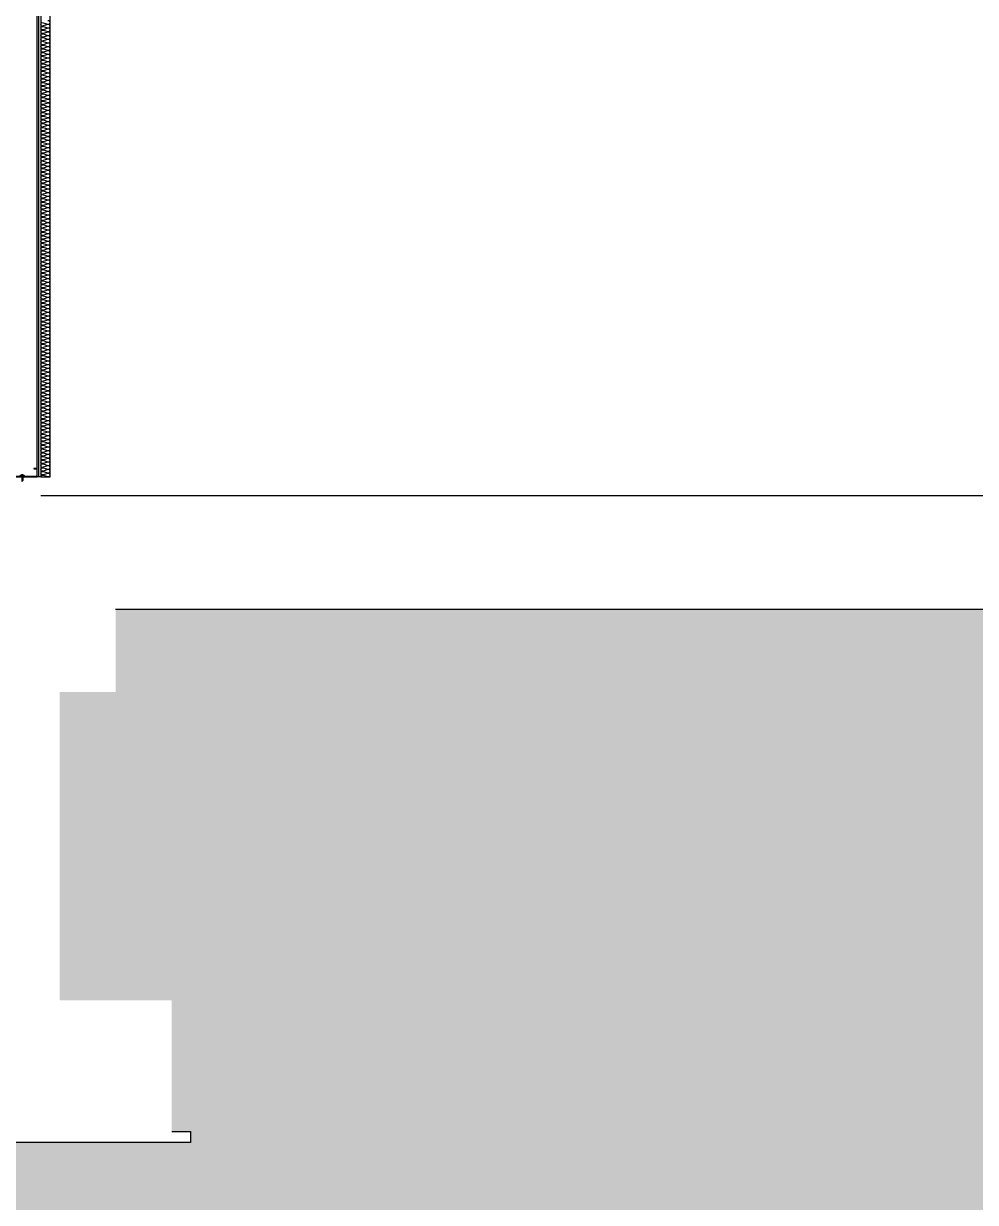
# Model space of a CAD drawing. Header units: millimetres. Extents: x 19868 to 801382, y -4805 to 85279.
# Drawn here: x 542646 to 547738, y 31149 to 37453 of the extents above; entities that cross this region are included whole.
import ezdxf

# ---------------------------------------------------------------- set-up
doc = ezdxf.new("R2010")
doc.units = ezdxf.units.MM
doc.header["$LTSCALE"] = 250
for name, color, linetype in [('8입면선', 8, 'Continuous'), ('A-FIN', 6, 'Continuous'), ('A-WALL-D', 7, 'Continuous'), ('A-버림CONC', 4, 'Continuous'), ('GAGAM-DT', 7, 'Continuous'), ('ISL', 251, 'Continuous'), ('입면', 7, 'Continuous'), ('지반', 254, 'Continuous')]:
    doc.layers.add(name, color=color, linetype=linetype)
doc.layers.add('CK', color=221, linetype='Continuous', plot=False)

# ---------------------------------------------------------------- blocks, each defined once
blk = doc.blocks.new('*U116')
at = {"layer": '8입면선', "color": 8}
for p, q in [((3316397.6, 472011.4), (3316397.6, 480381.4)), ((3316577.6, 472011.4), (3316577.6, 480381.4))]:
    blk.add_line(p, q, dxfattribs=at)
at = {"layer": 'A-WALL-D'}
for p, q in [((3316387.6, 480381.4), (3316387.6, 472011.4)), ((3316407.6, 480381.4), (3316387.6, 480381.4)), ((3316407.6, 472021.4), (3316407.6, 480381.4)), ((3316567.6, 472021.4), (3316567.6, 480381.4)), ((3316587.6, 480381.4), (3316567.6, 480381.4)), ((3316587.6, 480381.4), (3316587.6, 472011.4)), ((3316407.6, 472011.4), (3316387.6, 472011.4)), ((3316587.6, 472011.4), (3316567.6, 472011.4))]:
    blk.add_line(p, q, dxfattribs=at)
at = {"layer": 'CK', "linetype": 'Continuous'}
blk.add_line((3316472.9, 472011.4), (3316502.3, 472011.4), dxfattribs=at)
at = {"layer": 'GAGAM-DT', "color": 8}
for p, q in [((3316492.7, 480375.6), (3316482.8, 480375.6)), ((3316482.8, 480375.6), (3316482.8, 480372.1)), ((3316491.2, 480370.6), (3316484.3, 480370.6)), ((3316485.3, 480375.6), (3316485.3, 480407)), ((3316490.3, 480401.5), (3316485.3, 480407)), ((3316485.3, 480375.6), (3316485.3, 480370.6)), ((3316490.3, 480375.6), (3316490.3, 480401.5)), ((3316490.3, 480375.6), (3316490.3, 480370.6)), ((3316492.7, 480375.6), (3316492.7, 480372.1)), ((3316482.8, 472017.2), (3316482.8, 472020.7)), ((3316492.7, 472017.2), (3316482.8, 472017.2)), ((3316491.2, 472022.2), (3316484.3, 472022.2)), ((3316485.3, 472017.2), (3316485.3, 472022.2)), ((3316485.3, 472017.2), (3316485.3, 471985.8)), ((3316490.3, 471991.3), (3316485.3, 471985.8)), ((3316490.3, 472017.2), (3316490.3, 472022.2)), ((3316490.3, 472017.2), (3316490.3, 471991.3)), ((3316492.7, 472017.2), (3316492.7, 472020.7))]:
    blk.add_line(p, q, dxfattribs=at)
for centre, start, end in [((3316484.3, 480372.1), 180, 270), ((3316491.2, 480372.1), 270, 0), ((3316484.3, 472020.7), 90, 180), ((3316491.2, 472020.7), 0, 90)]:
    blk.add_arc(centre, 1.51, start, end, dxfattribs=at)
at = {"layer": '입면', "color": 6}
for p, q in [((3316407.6, 480336.4), (3316407.6, 480381.4)), ((3316407.6, 480381.4), (3316472.9, 480381.4)), ((3316472.4, 480380.2), (3316408.8, 480380.2)), ((3316408.8, 480380.2), (3316408.8, 480337.6)), ((3316477.4, 480374.4), (3316472.4, 480380.2)), ((3316472.9, 480381.4), (3316477.9, 480375.6)), ((3316497.8, 480374.4), (3316477.4, 480374.4)), ((3316477.9, 480375.6), (3316497.3, 480375.6)), ((3316497.3, 480375.6), (3316502.3, 480381.4)), ((3316502.8, 480380.2), (3316497.8, 480374.4)), ((3316502.3, 480381.4), (3316567.6, 480381.4)), ((3316566.4, 480380.2), (3316502.8, 480380.2)), ((3316566.4, 480337.6), (3316566.4, 480380.2)), ((3316567.6, 480381.4), (3316567.6, 480336.4)), ((3316425.4, 480336.4), (3316407.6, 480336.4)), ((3316408.8, 480337.6), (3316425.4, 480337.6)), ((3316425.4, 480337.6), (3316425.4, 480336.4)), ((3316549.8, 480336.4), (3316549.8, 480337.6)), ((3316549.8, 480337.6), (3316566.4, 480337.6)), ((3316567.6, 480336.4), (3316549.8, 480336.4)), ((3316425.4, 472056.4), (3316407.6, 472056.4)), ((3316407.6, 472056.4), (3316407.6, 472011.4)), ((3316408.8, 472012.6), (3316408.8, 472055.2)), ((3316408.8, 472055.2), (3316425.4, 472055.2)), ((3316425.4, 472055.2), (3316425.4, 472056.4)), ((3316567.6, 472056.4), (3316549.8, 472056.4)), ((3316549.8, 472056.4), (3316549.8, 472055.2)), ((3316549.8, 472055.2), (3316566.4, 472055.2)), ((3316566.4, 472055.2), (3316566.4, 472012.6)), ((3316567.6, 472011.4), (3316567.6, 472056.4)), ((3316407.6, 472011.4), (3316472.9, 472011.4)), ((3316472.4, 472012.6), (3316408.8, 472012.6)), ((3316477.4, 472018.5), (3316472.4, 472012.6)), ((3316472.9, 472011.4), (3316477.9, 472017.3)), ((3316497.8, 472018.5), (3316477.4, 472018.5)), ((3316477.9, 472017.3), (3316497.3, 472017.3)), ((3316497.3, 472017.3), (3316502.3, 472011.4)), ((3316502.8, 472012.6), (3316497.8, 472018.5)), ((3316502.3, 472011.4), (3316567.6, 472011.4)), ((3316566.4, 472012.6), (3316502.8, 472012.6))]:
    blk.add_line(p, q, dxfattribs=at)

msp = doc.modelspace()

# ---------------------------------------------------------------- hatches: boundary and pattern name
at = {"layer": '지반'}
h = msp.add_hatch(dxfattribs=at)
h.set_pattern_fill('EARTH', color=251, scale=70, angle=45)
h.paths.add_polyline_path([(440367.8, 33228.9), (440367.8, 23234.4), (591132.4, 23234.4), (591132.4, 34678.9), (582338.2, 34678.9), (582338.2, 34628.9), (582388.2, 34628.9), (582388.2, 34568.9), (582138.2, 34568.9), (582138.2, 34628.9), (582188.2, 34628.9), (582188.2, 34828.9), (580288.2, 34828.9), (580288.2, 34778.9), (580138.2, 34778.9), (580138.2, 33778.9), (580038.2, 33778.9), (580038.2, 32328.9), (581138.2, 32328.9), (581138.2, 30828.9), (581238.2, 30828.9), (581238.2, 30768.9), (563118.2, 30768.9), (563118.2, 30828.9), (563218.2, 30828.9), (563218.2, 31528.9), (563818.2, 31528.9), (563818.2, 33668.9), (561843.1, 33668.9), (561663.1, 33488.9), (560453.4, 33488.9), (560273.4, 33668.9), (558088.2, 33668.9), (558088.2, 33728.9), (558188.2, 33728.9), (558188.2, 34318.9), (543138.2, 34318.9), (543138.2, 33878.9), (542838.2, 33878.9), (542838.2, 32228.9), (543438.2, 32228.9), (543438.2, 31528.9), (543538.2, 31528.9), (543538.2, 31468.9), (541838.2, 31468.9), (541838.2, 31528.9), (541938.2, 31528.9), (541938.2, 31968.9), (539138.2, 31968.9), (539138.2, 31528.9), (539238.2, 31528.9), (539238.2, 31468.9), (537538.2, 31468.9), (537538.2, 31528.9), (537638.2, 31528.9), (537638.2, 32228.9), (538238.2, 32228.9), (538238.2, 33018.9), (537638.2, 33018.9), (537638.2, 33078.9), (537738.2, 33078.9), (537738.2, 33418.9), (535238.2, 33418.9), (535238.2, 32878.9), (535338.2, 32878.9), (535338.2, 32818.9), (534538.2, 32818.9), (534538.2, 32878.9), (534638.2, 32878.9), (534638.2, 33418.9), (530588.2, 33418.9), (530188.2, 33018.9), (516778.2, 33018.9), (516708.2, 32948.9), (509968.2, 32948.9), (509968.2, 33008.9), (510068.2, 33008.9), (510068.2, 33848.9), (510668.2, 33848.9), (510668.2, 34398.9), (508508.2, 34398.9), (508508.2, 33808.9), (508608.2, 33808.9), (508608.2, 33748.9), (507668.2, 33748.9), (507668.2, 33808.9), (507768.2, 33808.9), (507768.2, 34448.9), (507488.2, 34448.9), (507488.2, 34508.9), (507538.2, 34508.9), (507536.6, 34832.3), (505138.2, 34820.6), (502738.2, 34808.9), (490888.2, 34568.9), (479038.2, 34328.9), (468288.2, 34228.9), (456838.2, 34128.9), (456138.2, 34128.9), (448038.2, 33228.9)])

# ---------------------------------------------------------------- linework, layer by layer
at = {"layer": 'A-FIN'}
msp.add_line((542738.2, 34928.9), (558538.2, 34928.9), dxfattribs=at)
at = {"layer": 'A-버림CONC'}
for p, q in [((558188.2, 34318.9), (543138.2, 34318.9)), ((543438.2, 31528.9), (543538.2, 31528.9)), ((543538.2, 31528.9), (543538.2, 31468.9)), ((543538.2, 31468.9), (541838.2, 31468.9))]:
    msp.add_line(p, q, dxfattribs=at)
at = {"layer": 'ISL'}
msp.add_lwpolyline([(542738.2, 35028.9), (542788.2, 35028.9), (542788.2, 42428.9), (543588.2, 42428.9), (543588.2, 43348.9), (547688.2, 43348.9), (547688.2, 42378.9), (548588.2, 42378.9), (548588.2, 43298.9), (558488.2, 43298.9), (558488.2, 35028.9), (558538.2, 35028.9)], dxfattribs=at)
msp.add_lwpolyline([(542738.2, 35028.9, -0.509267), (542750.3, 35037.8), (542776.1, 35030.1, 1.372593), (542776.1, 35047.8), (542750.3, 35040.1, -0.509267), (542738.2, 35048.9, -0.509267), (542750.3, 35057.8), (542776.1, 35050.1, 1.372593), (542776.1, 35067.8), (542750.3, 35060.1, -0.509267), (542738.2, 35068.9, -0.509267), (542750.3, 35077.8), (542776.1, 35070.1, 1.372593), (542776.1, 35087.8), (542750.3, 35080.1, -0.509267), (542738.2, 35088.9, -0.509267), (542750.3, 35097.8), (542776.1, 35090.1, 1.372593), (542776.1, 35107.8), (542750.3, 35100.1, -0.509267), (542738.2, 35108.9, -0.509267), (542750.3, 35117.8), (542776.1, 35110.1, 1.372593), (542776.1, 35127.8), (542750.3, 35120.1, -0.509267), (542738.2, 35128.9, -0.509267), (542750.3, 35137.8), (542776.1, 35130.1, 1.372593), (542776.1, 35147.8), (542750.3, 35140.1, -0.509267), (542738.2, 35148.9, -0.509267), (542750.3, 35157.8), (542776.1, 35150.1, 1.372593), (542776.1, 35167.8), (542750.3, 35160.1, -0.509267), (542738.2, 35168.9, -0.509267), (542750.3, 35177.8), (542776.1, 35170.1, 1.372593), (542776.1, 35187.8), (542750.3, 35180.1, -0.509267), (542738.2, 35188.9, -0.509267), (542750.3, 35197.8), (542776.1, 35190.1, 1.372593), (542776.1, 35207.8), (542750.3, 35200.1, -0.509267), (542738.2, 35208.9, -0.509267), (542750.3, 35217.8), (542776.1, 35210.1, 1.372593), (542776.1, 35227.8), (542750.3, 35220.1, -0.509267), (542738.2, 35228.9, -0.509267), (542750.3, 35237.8), (542776.1, 35230.1, 1.372593), (542776.1, 35247.8), (542750.3, 35240.1, -0.509267), (542738.2, 35248.9, -0.509267), (542750.3, 35257.8), (542776.1, 35250.1, 1.372593), (542776.1, 35267.8), (542750.3, 35260.1, -0.509267), (542738.2, 35268.9, -0.509267), (542750.3, 35277.8), (542776.1, 35270.1, 1.372593), (542776.1, 35287.8), (542750.3, 35280.1, -0.509267), (542738.2, 35288.9, -0.509267), (542750.3, 35297.8), (542776.1, 35290.1, 1.372593), (542776.1, 35307.8), (542750.3, 35300.1, -0.509267), (542738.2, 35308.9, -0.509267), (542750.3, 35317.8), (542776.1, 35310.1, 1.372593), (542776.1, 35327.8), (542750.3, 35320.1, -0.509267), (542738.2, 35328.9, -0.509267), (542750.3, 35337.8), (542776.1, 35330.1, 1.372593), (542776.1, 35347.8), (542750.3, 35340.1, -0.509267), (542738.2, 35348.9, -0.509267), (542750.3, 35357.8), (542776.1, 35350.1, 1.372593), (542776.1, 35367.8), (542750.3, 35360.1, -0.509267), (542738.2, 35368.9, -0.509267), (542750.3, 35377.8), (542776.1, 35370.1, 1.372593), (542776.1, 35387.8), (542750.3, 35380.1, -0.509267), (542738.2, 35388.9, -0.509267), (542750.3, 35397.8), (542776.1, 35390.1, 1.372593), (542776.1, 35407.8), (542750.3, 35400.1, -0.509267), (542738.2, 35408.9, -0.509267), (542750.3, 35417.8), (542776.1, 35410.1, 1.372593), (542776.1, 35427.8), (542750.3, 35420.1, -0.509267), (542738.2, 35428.9, -0.509267), (542750.3, 35437.8), (542776.1, 35430.1, 1.372593), (542776.1, 35447.8), (542750.3, 35440.1, -0.509267), (542738.2, 35448.9, -0.509267), (542750.3, 35457.8), (542776.1, 35450.1, 1.372593), (542776.1, 35467.8), (542750.3, 35460.1, -0.509267), (542738.2, 35468.9, -0.509267), (542750.3, 35477.8), (542776.1, 35470.1, 1.372593), (542776.1, 35487.8), (542750.3, 35480.1, -0.509267), (542738.2, 35488.9, -0.509267), (542750.3, 35497.8), (542776.1, 35490.1, 1.372593), (542776.1, 35507.8), (542750.3, 35500.1, -0.509267), (542738.2, 35508.9, -0.509267), (542750.3, 35517.8), (542776.1, 35510.1, 1.372593), (542776.1, 35527.8), (542750.3, 35520.1, -0.509267), (542738.2, 35528.9, -0.509267), (542750.3, 35537.8), (542776.1, 35530.1, 1.372593), (542776.1, 35547.8), (542750.3, 35540.1, -0.509267), (542738.2, 35548.9, -0.509267), (542750.3, 35557.8), (542776.1, 35550.1, 1.372593), (542776.1, 35567.8), (542750.3, 35560.1, -0.509267), (542738.2, 35568.9, -0.509267), (542750.3, 35577.8), (542776.1, 35570.1, 1.372593), (542776.1, 35587.8), (542750.3, 35580.1, -0.509267), (542738.2, 35588.9, -0.509267), (542750.3, 35597.8), (542776.1, 35590.1, 1.372593), (542776.1, 35607.8), (542750.3, 35600.1, -0.509267), (542738.2, 35608.9, -0.509267), (542750.3, 35617.8), (542776.1, 35610.1, 1.372593), (542776.1, 35627.8), (542750.3, 35620.1, -0.509267), (542738.2, 35628.9, -0.509267), (542750.3, 35637.8), (542776.1, 35630.1, 1.372593), (542776.1, 35647.8), (542750.3, 35640.1, -0.509267), (542738.2, 35648.9, -0.509267), (542750.3, 35657.8), (542776.1, 35650.1, 1.372593), (542776.1, 35667.8), (542750.3, 35660.1, -0.509267), (542738.2, 35668.9, -0.509267), (542750.3, 35677.8), (542776.1, 35670.1, 1.372593), (542776.1, 35687.8), (542750.3, 35680.1, -0.509267), (542738.2, 35688.9, -0.509267), (542750.3, 35697.8), (542776.1, 35690.1, 1.372593), (542776.1, 35707.8), (542750.3, 35700.1, -0.509267), (542738.2, 35708.9, -0.509267), (542750.3, 35717.8), (542776.1, 35710.1, 1.372593), (542776.1, 35727.8), (542750.3, 35720.1, -0.509267), (542738.2, 35728.9, -0.509267), (542750.3, 35737.8), (542776.1, 35730.1, 1.372593), (542776.1, 35747.8), (542750.3, 35740.1, -0.509267), (542738.2, 35748.9, -0.509267), (542750.3, 35757.8), (542776.1, 35750.1, 1.372593), (542776.1, 35767.8), (542750.3, 35760.1, -0.509267), (542738.2, 35768.9, -0.509267), (542750.3, 35777.8), (542776.1, 35770.1, 1.372593), (542776.1, 35787.8), (542750.3, 35780.1, -0.509267), (542738.2, 35788.9, -0.509267), (542750.3, 35797.8), (542776.1, 35790.1, 1.372593), (542776.1, 35807.8), (542750.3, 35800.1, -0.509267), (542738.2, 35808.9, -0.509267), (542750.3, 35817.8), (542776.1, 35810.1, 1.372593), (542776.1, 35827.8), (542750.3, 35820.1, -0.509267), (542738.2, 35828.9, -0.509267), (542750.3, 35837.8), (542776.1, 35830.1, 1.372593), (542776.1, 35847.8), (542750.3, 35840.1, -0.509267), (542738.2, 35848.9, -0.509267), (542750.3, 35857.8), (542776.1, 35850.1, 1.372593), (542776.1, 35867.8), (542750.3, 35860.1, -0.509267), (542738.2, 35868.9, -0.509267), (542750.3, 35877.8), (542776.1, 35870.1, 1.372593), (542776.1, 35887.8), (542750.3, 35880.1, -0.509267), (542738.2, 35888.9, -0.509267), (542750.3, 35897.8), (542776.1, 35890.1, 1.372593), (542776.1, 35907.8), (542750.3, 35900.1, -0.509267), (542738.2, 35908.9, -0.509267), (542750.3, 35917.8), (542776.1, 35910.1, 1.372593), (542776.1, 35927.8), (542750.3, 35920.1, -0.509267), (542738.2, 35928.9, -0.509267), (542750.3, 35937.8), (542776.1, 35930.1, 1.372593), (542776.1, 35947.8), (542750.3, 35940.1, -0.509267), (542738.2, 35948.9, -0.509267), (542750.3, 35957.8), (542776.1, 35950.1, 1.372593), (542776.1, 35967.8), (542750.3, 35960.1, -0.509267), (542738.2, 35968.9, -0.509267), (542750.3, 35977.8), (542776.1, 35970.1, 1.372593), (542776.1, 35987.8), (542750.3, 35980.1, -0.509267), (542738.2, 35988.9, -0.509267), (542750.3, 35997.8), (542776.1, 35990.1, 1.372593), (542776.1, 36007.8), (542750.3, 36000.1, -0.509267), (542738.2, 36008.9, -0.509267), (542750.3, 36017.8), (542776.1, 36010.1, 1.372593), (542776.1, 36027.8), (542750.3, 36020.1, -0.509267), (542738.2, 36028.9, -0.509267), (542750.3, 36037.8), (542776.1, 36030.1, 1.372593), (542776.1, 36047.8), (542750.3, 36040.1, -0.509267), (542738.2, 36048.9, -0.509267), (542750.3, 36057.8), (542776.1, 36050.1, 1.372593), (542776.1, 36067.8), (542750.3, 36060.1, -0.509267), (542738.2, 36068.9, -0.509267), (542750.3, 36077.8), (542776.1, 36070.1, 1.372593), (542776.1, 36087.8), (542750.3, 36080.1, -0.509267), (542738.2, 36088.9, -0.509267), (542750.3, 36097.8), (542776.1, 36090.1, 1.372593), (542776.1, 36107.8), (542750.3, 36100.1, -0.509267), (542738.2, 36108.9, -0.509267), (542750.3, 36117.8), (542776.1, 36110.1, 1.372593), (542776.1, 36127.8), (542750.3, 36120.1, -0.509267), (542738.2, 36128.9, -0.509267), (542750.3, 36137.8), (542776.1, 36130.1, 1.372593), (542776.1, 36147.8), (542750.3, 36140.1, -0.509267), (542738.2, 36148.9, -0.509267), (542750.3, 36157.8), (542776.1, 36150.1, 1.372593), (542776.1, 36167.8), (542750.3, 36160.1, -0.509267), (542738.2, 36168.9, -0.509267), (542750.3, 36177.8), (542776.1, 36170.1, 1.372593), (542776.1, 36187.8), (542750.3, 36180.1, -0.509267), (542738.2, 36188.9, -0.509267), (542750.3, 36197.8), (542776.1, 36190.1, 1.372593), (542776.1, 36207.8), (542750.3, 36200.1, -0.509267), (542738.2, 36208.9, -0.509267), (542750.3, 36217.8), (542776.1, 36210.1, 1.372593), (542776.1, 36227.8), (542750.3, 36220.1, -0.509267), (542738.2, 36228.9, -0.509267), (542750.3, 36237.8), (542776.1, 36230.1, 1.372593), (542776.1, 36247.8), (542750.3, 36240.1, -0.509267), (542738.2, 36248.9, -0.509267), (542750.3, 36257.8), (542776.1, 36250.1, 1.372593), (542776.1, 36267.8), (542750.3, 36260.1, -0.509267), (542738.2, 36268.9, -0.509267), (542750.3, 36277.8), (542776.1, 36270.1, 1.372593), (542776.1, 36287.8), (542750.3, 36280.1, -0.509267), (542738.2, 36288.9, -0.509267), (542750.3, 36297.8), (542776.1, 36290.1, 1.372593), (542776.1, 36307.8), (542750.3, 36300.1, -0.509267), (542738.2, 36308.9, -0.509267), (542750.3, 36317.8), (542776.1, 36310.1, 1.372593), (542776.1, 36327.8), (542750.3, 36320.1, -0.509267), (542738.2, 36328.9, -0.509267), (542750.3, 36337.8), (542776.1, 36330.1, 1.372593), (542776.1, 36347.8), (542750.3, 36340.1, -0.509267), (542738.2, 36348.9, -0.509267), (542750.3, 36357.8), (542776.1, 36350.1, 1.372593), (542776.1, 36367.8), (542750.3, 36360.1, -0.509267), (542738.2, 36368.9, -0.509267), (542750.3, 36377.8), (542776.1, 36370.1, 1.372593), (542776.1, 36387.8), (542750.3, 36380.1, -0.509267), (542738.2, 36388.9, -0.509267), (542750.3, 36397.8), (542776.1, 36390.1, 1.372593), (542776.1, 36407.8), (542750.3, 36400.1, -0.509267), (542738.2, 36408.9, -0.509267), (542750.3, 36417.8), (542776.1, 36410.1, 1.372593), (542776.1, 36427.8), (542750.3, 36420.1, -0.509267), (542738.2, 36428.9, -0.509267), (542750.3, 36437.8), (542776.1, 36430.1, 1.372593), (542776.1, 36447.8), (542750.3, 36440.1, -0.509267), (542738.2, 36448.9, -0.509267), (542750.3, 36457.8), (542776.1, 36450.1, 1.372593), (542776.1, 36467.8), (542750.3, 36460.1, -0.509267), (542738.2, 36468.9, -0.509267), (542750.3, 36477.8), (542776.1, 36470.1, 1.372593), (542776.1, 36487.8), (542750.3, 36480.1, -0.509267), (542738.2, 36488.9, -0.509267), (542750.3, 36497.8), (542776.1, 36490.1, 1.372593), (542776.1, 36507.8), (542750.3, 36500.1, -0.509267), (542738.2, 36508.9, -0.509267), (542750.3, 36517.8), (542776.1, 36510.1, 1.372593), (542776.1, 36527.8), (542750.3, 36520.1, -0.509267), (542738.2, 36528.9, -0.509267), (542750.3, 36537.8), (542776.1, 36530.1, 1.372593), (542776.1, 36547.8), (542750.3, 36540.1, -0.509267), (542738.2, 36548.9, -0.509267), (542750.3, 36557.8), (542776.1, 36550.1, 1.372593), (542776.1, 36567.8), (542750.3, 36560.1, -0.509267), (542738.2, 36568.9, -0.509267), (542750.3, 36577.8), (542776.1, 36570.1, 1.372593), (542776.1, 36587.8), (542750.3, 36580.1, -0.509267), (542738.2, 36588.9, -0.509267), (542750.3, 36597.8), (542776.1, 36590.1, 1.372593), (542776.1, 36607.8), (542750.3, 36600.1, -0.509267), (542738.2, 36608.9, -0.509267), (542750.3, 36617.8), (542776.1, 36610.1, 1.372593), (542776.1, 36627.8), (542750.3, 36620.1, -0.509267), (542738.2, 36628.9, -0.509267), (542750.3, 36637.8), (542776.1, 36630.1, 1.372593), (542776.1, 36647.8), (542750.3, 36640.1, -0.509267), (542738.2, 36648.9, -0.509267), (542750.3, 36657.8), (542776.1, 36650.1, 1.372593), (542776.1, 36667.8), (542750.3, 36660.1, -0.509267), (542738.2, 36668.9, -0.509267), (542750.3, 36677.8), (542776.1, 36670.1, 1.372593), (542776.1, 36687.8), (542750.3, 36680.1, -0.509267), (542738.2, 36688.9, -0.509267), (542750.3, 36697.8), (542776.1, 36690.1, 1.372593), (542776.1, 36707.8), (542750.3, 36700.1, -0.509267), (542738.2, 36708.9, -0.509267), (542750.3, 36717.8), (542776.1, 36710.1, 1.372593), (542776.1, 36727.8), (542750.3, 36720.1, -0.509267), (542738.2, 36728.9, -0.509267), (542750.3, 36737.8), (542776.1, 36730.1, 1.372593), (542776.1, 36747.8), (542750.3, 36740.1, -0.509267), (542738.2, 36748.9, -0.509267), (542750.3, 36757.8), (542776.1, 36750.1, 1.372593), (542776.1, 36767.8), (542750.3, 36760.1, -0.509267), (542738.2, 36768.9, -0.509267), (542750.3, 36777.8), (542776.1, 36770.1, 1.372593), (542776.1, 36787.8), (542750.3, 36780.1, -0.509267), (542738.2, 36788.9, -0.509267), (542750.3, 36797.8), (542776.1, 36790.1, 1.372593), (542776.1, 36807.8), (542750.3, 36800.1, -0.509267), (542738.2, 36808.9, -0.509267), (542750.3, 36817.8), (542776.1, 36810.1, 1.372593), (542776.1, 36827.8), (542750.3, 36820.1, -0.509267), (542738.2, 36828.9, -0.509267), (542750.3, 36837.8), (542776.1, 36830.1, 1.372593), (542776.1, 36847.8), (542750.3, 36840.1, -0.509267), (542738.2, 36848.9, -0.509267), (542750.3, 36857.8), (542776.1, 36850.1, 1.372593), (542776.1, 36867.8), (542750.3, 36860.1, -0.509267), (542738.2, 36868.9, -0.509267), (542750.3, 36877.8), (542776.1, 36870.1, 1.372593), (542776.1, 36887.8), (542750.3, 36880.1, -0.509267), (542738.2, 36888.9, -0.509267), (542750.3, 36897.8), (542776.1, 36890.1, 1.372593), (542776.1, 36907.8), (542750.3, 36900.1, -0.509267), (542738.2, 36908.9, -0.509267), (542750.3, 36917.8), (542776.1, 36910.1, 1.372593), (542776.1, 36927.8), (542750.3, 36920.1, -0.509267), (542738.2, 36928.9, -0.509267), (542750.3, 36937.8), (542776.1, 36930.1, 1.372593), (542776.1, 36947.8), (542750.3, 36940.1, -0.509267), (542738.2, 36948.9, -0.509267), (542750.3, 36957.8), (542776.1, 36950.1, 1.372593), (542776.1, 36967.8), (542750.3, 36960.1, -0.509267), (542738.2, 36968.9, -0.509267), (542750.3, 36977.8), (542776.1, 36970.1, 1.372593), (542776.1, 36987.8), (542750.3, 36980.1, -0.509267), (542738.2, 36988.9, -0.509267), (542750.3, 36997.8), (542776.1, 36990.1, 1.372593), (542776.1, 37007.8), (542750.3, 37000.1, -0.509267), (542738.2, 37008.9, -0.509267), (542750.3, 37017.8), (542776.1, 37010.1, 1.372593), (542776.1, 37027.8), (542750.3, 37020.1, -0.509267), (542738.2, 37028.9, -0.509267), (542750.3, 37037.8), (542776.1, 37030.1, 1.372593), (542776.1, 37047.8), (542750.3, 37040.1, -0.509267), (542738.2, 37048.9, -0.509267), (542750.3, 37057.8), (542776.1, 37050.1, 1.372593), (542776.1, 37067.8), (542750.3, 37060.1, -0.509267), (542738.2, 37068.9, -0.509267), (542750.3, 37077.8), (542776.1, 37070.1, 1.372593), (542776.1, 37087.8), (542750.3, 37080.1, -0.509267), (542738.2, 37088.9, -0.509267), (542750.3, 37097.8), (542776.1, 37090.1, 1.372593), (542776.1, 37107.8), (542750.3, 37100.1, -0.509267), (542738.2, 37108.9, -0.509267), (542750.3, 37117.8), (542776.1, 37110.1, 1.372593), (542776.1, 37127.8), (542750.3, 37120.1, -0.509267), (542738.2, 37128.9, -0.509267), (542750.3, 37137.8), (542776.1, 37130.1, 1.372593), (542776.1, 37147.8), (542750.3, 37140.1, -0.509267), (542738.2, 37148.9, -0.509267), (542750.3, 37157.8), (542776.1, 37150.1, 1.372593), (542776.1, 37167.8), (542750.3, 37160.1, -0.509267), (542738.2, 37168.9, -0.509267), (542750.3, 37177.8), (542776.1, 37170.1, 1.372593), (542776.1, 37187.8), (542750.3, 37180.1, -0.509267), (542738.2, 37188.9, -0.509267), (542750.3, 37197.8), (542776.1, 37190.1, 1.372593), (542776.1, 37207.8), (542750.3, 37200.1, -0.509267), (542738.2, 37208.9, -0.509267), (542750.3, 37217.8), (542776.1, 37210.1, 1.372593), (542776.1, 37227.8), (542750.3, 37220.1, -0.509267), (542738.2, 37228.9, -0.509267), (542750.3, 37237.8), (542776.1, 37230.1, 1.372593), (542776.1, 37247.8), (542750.3, 37240.1, -0.509267), (542738.2, 37248.9, -0.509267), (542750.3, 37257.8), (542776.1, 37250.1, 1.372593), (542776.1, 37267.8), (542750.3, 37260.1, -0.509267), (542738.2, 37268.9, -0.509267), (542750.3, 37277.8), (542776.1, 37270.1, 1.372593), (542776.1, 37287.8), (542750.3, 37280.1, -0.509267), (542738.2, 37288.9, -0.509267), (542750.3, 37297.8), (542776.1, 37290.1, 1.372593), (542776.1, 37307.8), (542750.3, 37300.1, -0.509267), (542738.2, 37308.9, -0.509267), (542750.3, 37317.8), (542776.1, 37310.1, 1.372593), (542776.1, 37327.8), (542750.3, 37320.1, -0.509267), (542738.2, 37328.9, -0.509267), (542750.3, 37337.8), (542776.1, 37330.1, 1.372593), (542776.1, 37347.8), (542750.3, 37340.1, -0.509267), (542738.2, 37348.9, -0.509267), (542750.3, 37357.8), (542776.1, 37350.1, 1.372593), (542776.1, 37367.8), (542750.3, 37360.1, -0.509267), (542738.2, 37368.9, -0.509267), (542750.3, 37377.8), (542776.1, 37370.1, 1.372593), (542776.1, 37387.8), (542750.3, 37380.1, -0.509267), (542738.2, 37388.9, -0.509267), (542750.3, 37397.8), (542776.1, 37390.1, 1.372593), (542776.1, 37407.8), (542750.3, 37400.1, -0.509267), (542738.2, 37408.9, -0.509267), (542750.3, 37417.8), (542776.1, 37410.1, 1.372593), (542776.1, 37427.8), (542750.3, 37420.1, -0.509267), (542738.2, 37428.9, -0.509267), (542750.3, 37437.8), (542776.1, 37430.1, 1.372593), (542776.1, 37447.8), (542750.3, 37440.1, -0.509267), (542738.2, 37448.9, -0.509267), (542750.3, 37457.8), (542776.1, 37450.1, 1.372593), (542776.1, 37467.8)], format="xyb", dxfattribs=at)

# ---------------------------------------------------------------- block references
at = {"layer": 'A-WALL-D'}
msp.add_blockref('*U116', (-2773849.4, -436982.5), dxfattribs=at)

doc.saveas('drawing.dxf')
